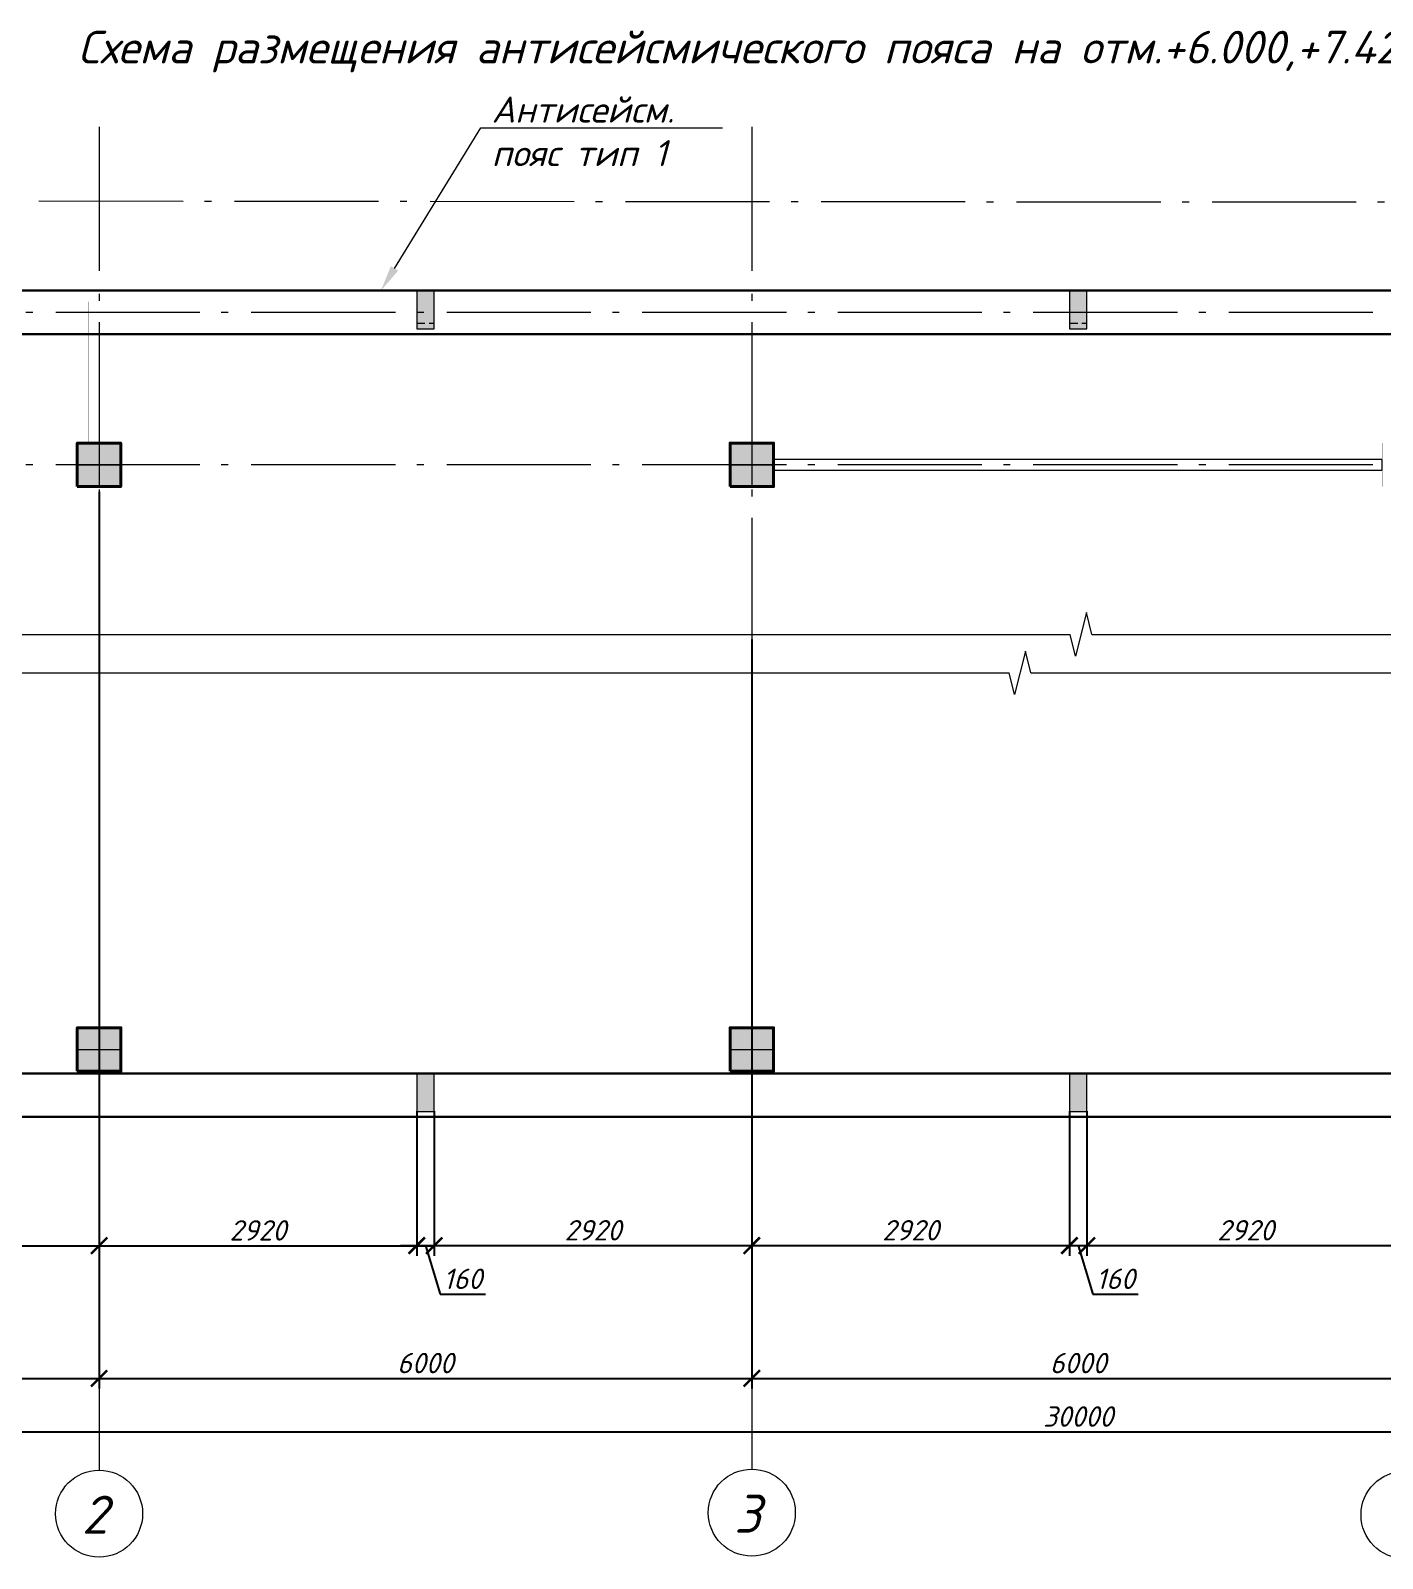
# Model space of a CAD drawing. Header units: millimetres. Extents: x -238377 to 196118, y -123284 to 30177.
# Drawn here: x -108152 to -95725, y -102059 to -88022 of the extents above; entities that cross this region are included whole.
import ezdxf
from ezdxf import colors
from ezdxf.entities.mleader import LeaderData, LeaderLine
from ezdxf.enums import TextEntityAlignment as Align
from ezdxf.math import Vec2, Vec3

# ---------------------------------------------------------------- set-up
doc = ezdxf.new("R2010")
doc.units = ezdxf.units.MM
doc.header["$MEASUREMENT"] = 0
doc.linetypes.add('Double Dashed', pattern=[1797.222233, 1325, -211.666656, 63.333344, -197.222233])
doc.linetypes.add('штриховаяX2', pattern=[38.1, 25.4, -12.7])
doc.layers.get('0').update_dxf_attribs({"lineweight": 5})
doc.layers.add('#Hatch', color=7, linetype='Continuous', lineweight=5, true_color=0x4d4d4d)
doc.layers.add('#Каркас', color=7, linetype='Continuous', lineweight=5, true_color=0x757575)
for name, color, linetype, lineweight in [('#Бетон', 10, 'Continuous', 15), ('#Выноски', 150, 'Continuous', 15), ('#Оси', 7, 'Continuous', 5), ('#размеры', 7, 'Continuous', 5), ('0_Ном._пера__99', 7, 'Continuous', 40), ('колонны_Ном._пера__94', 252, 'Continuous', 13), ('колонны_Ном._пера__99', 7, 'Continuous', 40), ('оси_Ном._пера__96', 7, 'Continuous', 5), ('оси_Ном._пера__97', 7, 'Continuous', 20)]:
    doc.layers.add(name, color=color, linetype=linetype, lineweight=lineweight)
doc.layers.add('#стены наруж', color=7, linetype='Continuous')
doc.layers.add('колонны', color=7, linetype='Continuous')
doc.styles.add('STEP PR', font='isocpeui.ttf')
doc.dimstyles.new('SPDS', dxfattribs={"dimscale": 10, "dimtxt": 2.5, "dimasz": 2, "dimexe": 1.25, "dimexo": 0.625, "dimtad": 1, "dimdec": 0, "dimrnd": 0.001, "dimtxsty": 'STEP PR', "dimblk": 'ARCHTICK', "dimcen": 2.5, "dimdle": 2, "dimclrd": 256, "dimclre": 256, "dimclrt": 7, "dimadec": 0, "dimazin": 2, "dimtfac": 0.75, "dimtdec": 0, "dimtmove": 1, "dimatfit": 3, "dimfxl": 1, "dimtolj": 1, "dimarcsym": 1})

# ---------------------------------------------------------------- blocks, each defined once
blk = doc.blocks.new('Колонна_15_1', base_point=(22379, 71856))
at = {"layer": 'колонны_Ном._пера__94', "linetype": 'Continuous', "true_color": 0x7d7d7d}
blk.add_hatch(color=8, dxfattribs=at).paths.add_polyline_path([(22179, 71647), (22579, 71647), (22579, 72047), (22179, 72047)])
blk.add_hatch(color=8, dxfattribs=at).paths.add_polyline_path([(22179, 71647), (22579, 71647), (22579, 72047), (22179, 72047)])
at = {"layer": 'колонны_Ном._пера__99', "linetype": 'Continuous', "flags": 128}
blk.add_lwpolyline([(22179, 71647), (22579, 71647), (22579, 72047), (22179, 72047)], close=True, dxfattribs=at)
at = {"layer": 'колонны_Ном._пера__99', "color": 8, "linetype": 'Continuous', "true_color": 0x737373, "flags": 128}
blk.add_lwpolyline([(22179, 71647), (22579, 71647), (22579, 72047), (22179, 72047)], close=True, dxfattribs=at)
at = {"layer": 'оси_Ном._пера__96', "color": 253, "lineweight": 5, "true_color": 0x9c9c9c}
for points in [[(22379, 72047), (22379, 71647)], [(22379, 72047), (22379, 71647)], [(22179, 71847), (22579, 71847)], [(22179, 71847), (22579, 71847)]]:
    blk.add_lwpolyline(points, dxfattribs=at)
blk = doc.blocks.new('Связ001')
at = {"layer": '#Каркас', "color": 102, "linetype": 'Continuous', "lineweight": 9}
blk.add_lwpolyline([(5837, 0), (5837, 100), (0, 100), (0, 0), (5837, 0)], dxfattribs=at)
blk = doc.blocks.new('*U409')
at = {"color": 0, "linetype": 'ByBlock', "lineweight": -2}
for p, q in [((103.621, 0), (103.933, 1.25)), ((103.933, 1.25), (104.558, -1.25)), ((103.621, 0), (0, 0)), ((104.558, -1.25), (104.871, 0)), ((208.491, 0), (104.871, 0))]:
    blk.add_line(p, q, dxfattribs=at)
blk = doc.blocks.new('_ArchTick')
at = {"color": 0, "linetype": 'ByBlock', "const_width": 0.15}
blk.add_lwpolyline([(-0.5, -0.5), (0.5, 0.5)], dxfattribs=at)
blk = doc.blocks.new('*D403')
at = {"layer": '#размеры', "lineweight": -2, "transparency": 16777216}
for p, q in [((-113522, -93617), (-113522, -100499)), ((-107522, -93617), (-107522, -100499)), ((-113672, -100405), (-107372, -100405))]:
    blk.add_line(p, q, dxfattribs=at)
at = {"layer": 'Defpoints', "color": 0, "transparency": 16777216}
for p in [(-113522, -93570), (-107522, -93570), (-107522, -100405)]:
    blk.add_point(p, dxfattribs=at)
at = {"layer": '#размеры', "lineweight": -2, "transparency": 16777216, "xscale": 150, "yscale": 150, "zscale": 150, "rotation": 180}
blk.add_blockref('_ArchTick', (-113522, -100405), dxfattribs=at)
at = {"layer": '#размеры', "lineweight": -2, "transparency": 16777216, "xscale": 150, "yscale": 150, "zscale": 150}
blk.add_blockref('_ArchTick', (-107522, -100405), dxfattribs=at)
at = {"layer": '#размеры', "color": 7, "transparency": 16777216, "insert": (-110522, -100264), "char_height": 187.5, "attachment_point": 5, "style": 'STEP PR'}
blk.add_mtext('\\A1;6000', dxfattribs=at)
blk = doc.blocks.new('*D404')
at = {"layer": '#размеры', "lineweight": -2, "transparency": 16777216}
for p, q in [((-107522, -92259), (-107522, -100499)), ((-101522, -93617), (-101522, -100499)), ((-107672, -100405), (-101372, -100405))]:
    blk.add_line(p, q, dxfattribs=at)
at = {"layer": 'Defpoints', "color": 0, "transparency": 16777216}
for p in [(-107522, -92212), (-101522, -93570), (-101522, -100405)]:
    blk.add_point(p, dxfattribs=at)
at = {"layer": '#размеры', "lineweight": -2, "transparency": 16777216, "xscale": 150, "yscale": 150, "zscale": 150, "rotation": 180}
blk.add_blockref('_ArchTick', (-107522, -100405), dxfattribs=at)
at = {"layer": '#размеры', "lineweight": -2, "transparency": 16777216, "xscale": 150, "yscale": 150, "zscale": 150}
blk.add_blockref('_ArchTick', (-101522, -100405), dxfattribs=at)
at = {"layer": '#размеры', "color": 7, "transparency": 16777216, "insert": (-104522, -100264), "char_height": 187.5, "attachment_point": 5, "style": 'STEP PR'}
blk.add_mtext('\\A1;6000', dxfattribs=at)
blk = doc.blocks.new('*D405')
at = {"layer": '#размеры', "lineweight": -2, "transparency": 16777216}
for p, q in [((-101522, -93617), (-101522, -100499)), ((-95522, -93617), (-95522, -100499)), ((-101672, -100405), (-95372, -100405))]:
    blk.add_line(p, q, dxfattribs=at)
at = {"layer": 'Defpoints', "color": 0, "transparency": 16777216}
for p in [(-101522, -93570), (-95522, -93570), (-95522, -100405)]:
    blk.add_point(p, dxfattribs=at)
at = {"layer": '#размеры', "lineweight": -2, "transparency": 16777216, "xscale": 150, "yscale": 150, "zscale": 150, "rotation": 180}
blk.add_blockref('_ArchTick', (-101522, -100405), dxfattribs=at)
at = {"layer": '#размеры', "lineweight": -2, "transparency": 16777216, "xscale": 150, "yscale": 150, "zscale": 150}
blk.add_blockref('_ArchTick', (-95522, -100405), dxfattribs=at)
at = {"layer": '#размеры', "color": 7, "transparency": 16777216, "insert": (-98522, -100264), "char_height": 187.5, "attachment_point": 5, "style": 'STEP PR'}
blk.add_mtext('\\A1;6000', dxfattribs=at)
blk = doc.blocks.new('*D408')
at = {"layer": '#размеры', "lineweight": -2, "transparency": 16777216}
for p, q in [((-113522, -92259), (-113522, -100989)), ((-83522, -92259), (-83522, -100989)), ((-113672, -100896), (-83372, -100896))]:
    blk.add_line(p, q, dxfattribs=at)
at = {"layer": 'Defpoints', "color": 0, "transparency": 16777216}
for p in [(-113522, -92212), (-83522, -92212), (-83522, -100896)]:
    blk.add_point(p, dxfattribs=at)
at = {"layer": '#размеры', "lineweight": -2, "transparency": 16777216, "xscale": 150, "yscale": 150, "zscale": 150, "rotation": 180}
blk.add_blockref('_ArchTick', (-113522, -100896), dxfattribs=at)
at = {"layer": '#размеры', "lineweight": -2, "transparency": 16777216, "xscale": 150, "yscale": 150, "zscale": 150}
blk.add_blockref('_ArchTick', (-83522, -100896), dxfattribs=at)
at = {"layer": '#размеры', "color": 7, "transparency": 16777216, "insert": (-98522, -100755), "char_height": 187.5, "attachment_point": 5, "style": 'STEP PR'}
blk.add_mtext('\\A1;30000', dxfattribs=at)
blk = doc.blocks.new('сердечник160х300')
at = {"layer": '#Hatch', "true_color": 0xa6a6a6}
h = blk.add_hatch(color=253, dxfattribs=at)
h.dxf.hatch_style = 1
h.paths.add_polyline_path([(80, 150), (-80, 150), (-80, -198), (80, -198)])
at = {"layer": '#Бетон'}
blk.add_lwpolyline([(80, -200), (80, 150), (-80, 150), (-80, -200)], close=True, dxfattribs=at)
blk = doc.blocks.new('*U773')
at = {"color": 0, "linetype": 'ByBlock', "lineweight": -2}
for p, q in [((96.921, 0), (97.233, 1.25)), ((97.233, 1.25), (97.858, -1.25)), ((96.921, 0), (0, 0)), ((97.858, -1.25), (98.171, 0)), ((195.091, 0), (98.171, 0))]:
    blk.add_line(p, q, dxfattribs=at)
blk = doc.blocks.new('*D781')
at = {"layer": '#размеры', "lineweight": -2, "transparency": 16777216}
for p, q in [((-104602, -97950), (-104602, -99280)), ((-107522, -98429), (-107522, -99280)), ((-107672, -99186), (-104452, -99186))]:
    blk.add_line(p, q, dxfattribs=at)
at = {"layer": 'Defpoints', "color": 0, "transparency": 16777216}
for p in [(-104602, -97903), (-107522, -98382), (-104602, -99186)]:
    blk.add_point(p, dxfattribs=at)
at = {"layer": '#размеры', "lineweight": -2, "transparency": 16777216, "xscale": 150, "yscale": 150, "zscale": 150, "rotation": 180}
blk.add_blockref('_ArchTick', (-107522, -99186), dxfattribs=at)
at = {"layer": '#размеры', "lineweight": -2, "transparency": 16777216, "xscale": 150, "yscale": 150, "zscale": 150}
blk.add_blockref('_ArchTick', (-104602, -99186), dxfattribs=at)
at = {"layer": '#размеры', "color": 7, "transparency": 16777216, "insert": (-106062, -99045), "char_height": 187.5, "attachment_point": 5, "style": 'STEP PR'}
blk.add_mtext('\\A1;2920', dxfattribs=at)
blk = doc.blocks.new('*D782')
at = {"layer": '#размеры', "lineweight": -2, "transparency": 16777216}
for p, q in [((-104602, -97950), (-104602, -99279)), ((-104442, -97950), (-104442, -99279)), ((-104752, -99185), (-104292, -99185)), ((-104522, -99185), (-104388, -99630)), ((-104388, -99630), (-103970, -99630))]:
    blk.add_line(p, q, dxfattribs=at)
at = {"layer": 'Defpoints', "color": 0, "transparency": 16777216}
for p in [(-104602, -97903), (-104442, -97903), (-104442, -99185)]:
    blk.add_point(p, dxfattribs=at)
at = {"layer": '#размеры', "lineweight": -2, "transparency": 16777216, "xscale": 150, "yscale": 150, "zscale": 150, "rotation": 180}
blk.add_blockref('_ArchTick', (-104602, -99185), dxfattribs=at)
at = {"layer": '#размеры', "lineweight": -2, "transparency": 16777216, "xscale": 150, "yscale": 150, "zscale": 150}
blk.add_blockref('_ArchTick', (-104442, -99185), dxfattribs=at)
at = {"layer": '#размеры', "color": 7, "transparency": 16777216, "insert": (-104179, -99490), "char_height": 187.5, "attachment_point": 5, "style": 'STEP PR'}
blk.add_mtext('\\A1;160', dxfattribs=at)
blk = doc.blocks.new('*D783')
at = {"layer": '#размеры', "lineweight": -2, "transparency": 16777216}
for p, q in [((-104442, -97950), (-104442, -99279)), ((-101522, -98248), (-101522, -99279)), ((-104592, -99185), (-101372, -99185))]:
    blk.add_line(p, q, dxfattribs=at)
at = {"layer": 'Defpoints', "color": 0, "transparency": 16777216}
for p in [(-104442, -97903), (-101522, -98201), (-101522, -99185)]:
    blk.add_point(p, dxfattribs=at)
at = {"layer": '#размеры', "lineweight": -2, "transparency": 16777216, "xscale": 150, "yscale": 150, "zscale": 150, "rotation": 180}
blk.add_blockref('_ArchTick', (-104442, -99185), dxfattribs=at)
at = {"layer": '#размеры', "lineweight": -2, "transparency": 16777216, "xscale": 150, "yscale": 150, "zscale": 150}
blk.add_blockref('_ArchTick', (-101522, -99185), dxfattribs=at)
at = {"layer": '#размеры', "color": 7, "transparency": 16777216, "insert": (-102982, -99044), "char_height": 187.5, "attachment_point": 5, "style": 'STEP PR'}
blk.add_mtext('\\A1;2920', dxfattribs=at)
blk = doc.blocks.new('*D784')
at = {"layer": '#размеры', "lineweight": -2, "transparency": 16777216}
for p, q in [((-98602, -97950), (-98602, -99279)), ((-101522, -98248), (-101522, -99279)), ((-101672, -99185), (-98452, -99185))]:
    blk.add_line(p, q, dxfattribs=at)
at = {"layer": 'Defpoints', "color": 0, "transparency": 16777216}
for p in [(-98602, -97903), (-101522, -98201), (-98602, -99185)]:
    blk.add_point(p, dxfattribs=at)
at = {"layer": '#размеры', "lineweight": -2, "transparency": 16777216, "xscale": 150, "yscale": 150, "zscale": 150, "rotation": 180}
blk.add_blockref('_ArchTick', (-101522, -99185), dxfattribs=at)
at = {"layer": '#размеры', "lineweight": -2, "transparency": 16777216, "xscale": 150, "yscale": 150, "zscale": 150}
blk.add_blockref('_ArchTick', (-98602, -99185), dxfattribs=at)
at = {"layer": '#размеры', "color": 7, "transparency": 16777216, "insert": (-100062, -99044), "char_height": 187.5, "attachment_point": 5, "style": 'STEP PR'}
blk.add_mtext('\\A1;2920', dxfattribs=at)
blk = doc.blocks.new('*D785')
at = {"layer": '#размеры', "lineweight": -2, "transparency": 16777216}
for p, q in [((-98602, -97950), (-98602, -99279)), ((-98442, -97950), (-98442, -99279)), ((-98752, -99185), (-98292, -99185)), ((-98522, -99185), (-98388, -99630)), ((-98388, -99630), (-97970, -99630))]:
    blk.add_line(p, q, dxfattribs=at)
at = {"layer": 'Defpoints', "color": 0, "transparency": 16777216}
for p in [(-98602, -97903), (-98442, -97903), (-98442, -99185)]:
    blk.add_point(p, dxfattribs=at)
at = {"layer": '#размеры', "lineweight": -2, "transparency": 16777216, "xscale": 150, "yscale": 150, "zscale": 150, "rotation": 180}
blk.add_blockref('_ArchTick', (-98602, -99185), dxfattribs=at)
at = {"layer": '#размеры', "lineweight": -2, "transparency": 16777216, "xscale": 150, "yscale": 150, "zscale": 150}
blk.add_blockref('_ArchTick', (-98442, -99185), dxfattribs=at)
at = {"layer": '#размеры', "color": 7, "transparency": 16777216, "insert": (-98179, -99490), "char_height": 187.5, "attachment_point": 5, "style": 'STEP PR'}
blk.add_mtext('\\A1;160', dxfattribs=at)
blk = doc.blocks.new('*D786')
at = {"layer": '#размеры', "lineweight": -2, "transparency": 16777216}
for p, q in [((-98442, -97950), (-98442, -99279)), ((-95522, -98248), (-95522, -99279)), ((-98592, -99185), (-95372, -99185))]:
    blk.add_line(p, q, dxfattribs=at)
at = {"layer": 'Defpoints', "color": 0, "transparency": 16777216}
for p in [(-98442, -97903), (-95522, -98201), (-95522, -99185)]:
    blk.add_point(p, dxfattribs=at)
at = {"layer": '#размеры', "lineweight": -2, "transparency": 16777216, "xscale": 150, "yscale": 150, "zscale": 150, "rotation": 180}
blk.add_blockref('_ArchTick', (-98442, -99185), dxfattribs=at)
at = {"layer": '#размеры', "lineweight": -2, "transparency": 16777216, "xscale": 150, "yscale": 150, "zscale": 150}
blk.add_blockref('_ArchTick', (-95522, -99185), dxfattribs=at)
at = {"layer": '#размеры', "color": 7, "transparency": 16777216, "insert": (-96982, -99044), "char_height": 187.5, "attachment_point": 5, "style": 'STEP PR'}
blk.add_mtext('\\A1;2920', dxfattribs=at)
blk = doc.blocks.new('*D793')
at = {"layer": '#размеры', "lineweight": -2, "transparency": 16777216}
for p, q in [((-110442, -97950), (-110442, -99280)), ((-107522, -98429), (-107522, -99280)), ((-110592, -99186), (-107372, -99186))]:
    blk.add_line(p, q, dxfattribs=at)
at = {"layer": 'Defpoints', "color": 0, "transparency": 16777216}
for p in [(-110442, -97903), (-107522, -98382), (-107522, -99186)]:
    blk.add_point(p, dxfattribs=at)
at = {"layer": '#размеры', "lineweight": -2, "transparency": 16777216, "xscale": 150, "yscale": 150, "zscale": 150, "rotation": 180}
blk.add_blockref('_ArchTick', (-110442, -99186), dxfattribs=at)
at = {"layer": '#размеры', "lineweight": -2, "transparency": 16777216, "xscale": 150, "yscale": 150, "zscale": 150}
blk.add_blockref('_ArchTick', (-107522, -99186), dxfattribs=at)
at = {"layer": '#размеры', "color": 7, "transparency": 16777216, "insert": (-108982, -99045), "char_height": 187.5, "attachment_point": 5, "style": 'STEP PR'}
blk.add_mtext('\\A1;2920', dxfattribs=at)

msp = doc.modelspace()

# ---------------------------------------------------------------- linework, layer by layer
at = {"layer": '#Бетон', "linetype": 'штриховаяX2', "lineweight": 9, "ltscale": 3}
for points in [[(-104442.2, -90711.6), (-104442.2, -90411.6), (-104602.2, -90411.6), (-104602.2, -90711.6)], [(-98442.2, -90711.6), (-98442.2, -90411.6), (-98602.2, -90411.6), (-98602.2, -90711.6)]]:
    msp.add_lwpolyline(points, close=True, dxfattribs=at)
at = {"layer": '#стены наруж', "lineweight": 30}
for p, q in [((-83221.6, -97602.7), (-113741.9, -97605.4)), ((-114141.9, -98002.7), (-83221.6, -98002.7))]:
    msp.add_line(p, q, dxfattribs=at)
for points in [[(-83222, -90411.7), (-83222, -90411.7), (-83222, -90411.7), (-83222, -90411.7), (-83222, -90411.7), (-114142.2, -90411.7)], [(-113742.2, -90811.7), (-83222, -90811.7), (-83222, -90411.7)]]:
    msp.add_lwpolyline(points, dxfattribs=at)
at = {"layer": 'Defpoints', "color": 8, "linetype": 'штриховаяX2', "lineweight": 5, "ltscale": 5, "true_color": 0x737373, "const_width": 0.5}
for points in [[(-107622.2, -91811.6), (-107422.2, -91811.6), (-107422.2, -90511.6), (-107622.2, -90511.6)], [(-101622.2, -91811.6), (-101422.2, -91811.6), (-101422.2, -90511.6), (-101622.2, -90511.6)], [(-113322.2, -91811.6), (-95727.5, -91811.6), (-95727.5, -92211.6), (-113322.2, -92211.6)], [(-113321.9, -97182.7), (-83721.9, -97182.7), (-83721.9, -97582.7), (-113321.9, -97582.7)]]:
    msp.add_lwpolyline(points, close=True, dxfattribs=at)
at = {"layer": 'оси_Ном._пера__96', "linetype": 'Double Dashed', "lineweight": 5}
for p, q in [((-107521.9, -88905.1), (-107521.9, -100616.8)), ((-101521.9, -88905.1), (-101521.9, -100607.7)), ((-107521.9, -100404.9), (-107521.9, -101247.8))]:
    msp.add_line(p, q, dxfattribs=at)
at = {"layer": 'оси_Ном._пера__96', "linetype": 'Double Dashed'}
for p, q in [((-81588.3, -89611.6), (-116120.1, -89583.6)), ((-83231.5, -90611.6), (-115612.2, -90611.6)), ((-83231.5, -92011.6), (-115912.3, -92011.6)), ((-101521.9, -100395.8), (-101521.9, -101238.7))]:
    msp.add_line(p, q, dxfattribs=at)
at = {"layer": 'оси_Ном._пера__96', "linetype": 'Double Dashed', "lineweight": 5}
msp.add_point((-107521.9, -100404.9), dxfattribs=at)
msp.add_point((-107521.9, -100404.9), dxfattribs=at)
at = {"layer": 'оси_Ном._пера__96', "linetype": 'Double Dashed'}
msp.add_point((-101521.9, -100395.8), dxfattribs=at)
msp.add_point((-101521.9, -100395.8), dxfattribs=at)
at = {"layer": 'оси_Ном._пера__97', "linetype": 'Continuous'}
for centre in [(-107521.9, -101647.8), (-101521.9, -101638.7), (-95521.9, -101659.1)]:
    msp.add_ellipse(centre, major_axis=(282.8, 282.8), ratio=1, start_param=3.9269908, end_param=10.2101761, dxfattribs=at)

# ---------------------------------------------------------------- block references
at = {"layer": '#Каркас', "linetype": 'Continuous', "lineweight": 5, "xscale": 0.9584354169361496, "zscale": 1000}
msp.add_blockref('Связ001', (-101322.2, -92061.6), dxfattribs=at)
at = {"layer": '#размеры'}
for p in [(-104522.2, -90561.6), (-98522.2, -90561.6), (-104521.9, -97752.7), (-98521.9, -97752.7)]:
    msp.add_blockref('сердечник160х300', p, dxfattribs=at)
at = {"xscale": -160, "yscale": 160, "zscale": 160}
for name, p in [('*U409', (-81817.1, -93570)), ('*U773', (-83448.4, -93923))]:
    msp.add_blockref(name, p, dxfattribs=at)
at = {"layer": 'колонны'}
for p in [(-107522.2, -92002.7), (-101522.2, -92002.7), (-107521.9, -97373.8), (-101521.9, -97373.8)]:
    msp.add_blockref('Колонна_15_1', p, dxfattribs=at)

# ---------------------------------------------------------------- texts
at = {"layer": '#Оси', "linetype": 'Continuous', "ltscale": 100, "style": 'STEP PR'}
for s, p in [('2', (-107561.6, -101657.4)), ('3', (-101561.6, -101648.3))]:
    msp.add_text(s, height=350, dxfattribs=at).set_placement(p, align=Align.MIDDLE_CENTER)
at = {"layer": '0_Ном._пера__99', "linetype": 'Continuous', "insert": (-109045, -88214.8), "char_height": 300, "width": 18903.132, "attachment_point": 4, "style": 'STEP PR'}
msp.add_mtext('\\pi1328.2;Схема размещения антисейсмического пояса на отм.+6.000,+7.420 в осях 1-7/А-Д', dxfattribs=at)

# ---------------------------------------------------------------- dimensions: what is measured, and where the dimension line sits
at = {"layer": '#размеры'}
for base, p1, p2, picture, middle in [((-83521.9, -100895.6), (-113521.9, -92211.6), (-83521.9, -92211.6), '*D408', (-98521.9, -100755)), ((-101521.9, -100404.9), (-107521.9, -92211.6), (-101521.9, -93570), '*D404', (-104521.9, -100264.3)), ((-107521.9, -100404.9), (-113521.9, -93570), (-107521.9, -93570), '*D403', (-110521.9, -100264.3)), ((-95521.9, -100404.9), (-101521.9, -93570), (-95521.9, -93570), '*D405', (-98521.9, -100264.3)), ((-107521.9, -99186.1), (-110441.8, -97902.7), (-107521.9, -98381.7), '*D793', (-108981.9, -99045.5)), ((-104601.9, -99186.1), (-107521.9, -98381.7), (-104601.9, -97902.7), '*D781', (-106061.9, -99045.5)), ((-104441.9, -99185), (-104601.9, -97902.7), (-104441.9, -97902.7), '*D782', (-104341.5, -99489.7)), ((-101521.6, -99185), (-104441.9, -97902.7), (-101521.6, -98200.7), '*D783', (-102981.8, -99044.4)), ((-98601.9, -99185), (-101521.6, -98200.7), (-98601.9, -97902.7), '*D784', (-100061.8, -99044.4)), ((-98441.9, -99185), (-98601.9, -97902.7), (-98441.9, -97902.7), '*D785', (-98341.5, -99489.7)), ((-95521.6, -99185), (-98441.9, -97902.7), (-95521.6, -98200.7), '*D786', (-96981.8, -99044.4))]:
    dim = msp.add_linear_dim(base=base, p1=p1, p2=p2, dimstyle='SPDS', override={"dimscale": 75, "dimtxsty": 'STEP PR'}, dxfattribs=at)
    dim.commit()
    dim.dimension.update_dxf_attribs({"geometry": picture, "text_midpoint": middle})

# ---------------------------------------------------------------- leaders
at = {"layer": '#Выноски'}
ml = msp.add_multileader_mtext('Standard', dxfattribs=at)
ml.set_content('Антисейсм.\\Pпояс{\\A1; тип 1     } ', color=256, style='STEP PR')
ml.set_leader_properties(color=256, linetype='ByLayer', lineweight=-1)
ml.build(insert=Vec2(0, 0))
ml.multileader.update_dxf_attribs({"text_left_attachment_type": 6, "text_right_attachment_type": 6, "dogleg_length": 0, "arrow_head_size": 240})
ctx = ml.context
ctx.base_point, ctx.char_height, ctx.arrow_head_size, ctx.landing_gap_size, ctx.plane_origin = Vec3(-104013.5, -88915.9), 240, 240, 100, Vec3(-97969.4, -100982.4)
ctx.left_attachment, ctx.right_attachment = 6, 6
notes = []
notes.append((ctx, [(0, (1, 1, 0), (-104013.5, -88915.9), (1, 0), 0, [(0, [(-104931.6, -90411.7)], 0, [])])]))
ctx.mtext.insert, ctx.mtext.rotation, ctx.mtext.defined_height, ctx.mtext.flow_direction = Vec3(-103913.5, -88627.9), 6.2831853, 130.9, 5
for ctx, leaders in notes:
    for number, flags, end, landing, length, lines in leaders:
        leader = LeaderData()
        leader.index, (leader.has_last_leader_line, leader.has_dogleg_vector, leader.attachment_direction) = number, flags
        leader.last_leader_point, leader.dogleg_vector, leader.dogleg_length = Vec3(end), Vec3(landing), length
        for number, points, colour, breaks in lines:
            line = LeaderLine()
            line.index, line.vertices, line.color, line.breaks = number, Vec3.list(points), colors.encode_raw_color(colour), breaks
            leader.lines.append(line)
        ctx.leaders.append(leader)

doc.saveas('drawing.dxf')
